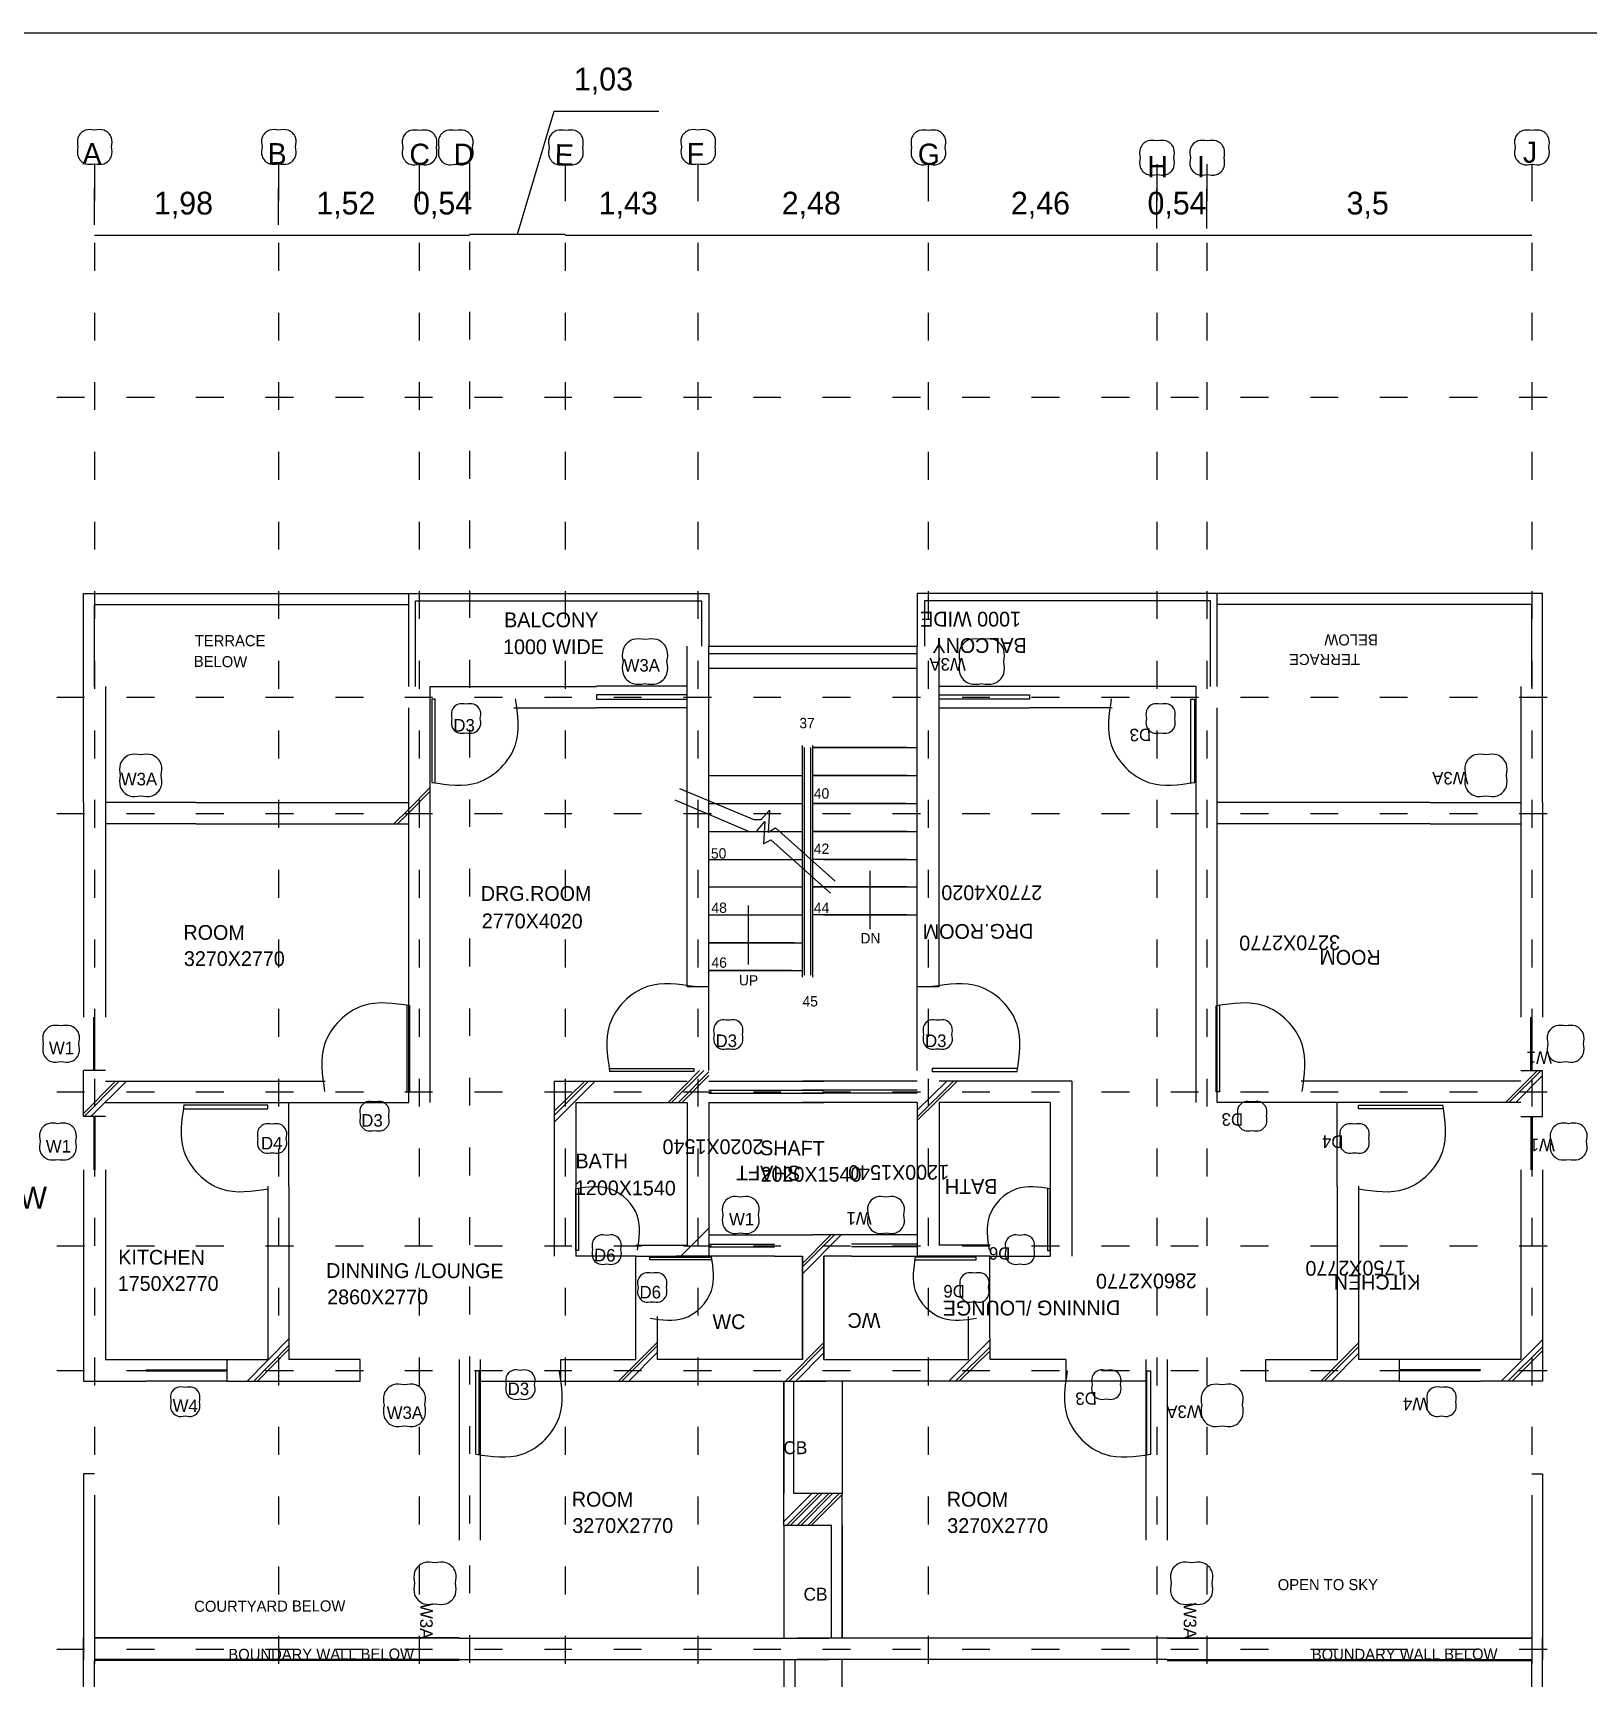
# Model space of a CAD drawing. Header units: millimetres. Extents: x 30 to 56197, y -4580 to 38782.
# Drawn here: x 26511 to 44205, y 20064 to 38782 of the extents above; entities that cross this region are included whole.
import ezdxf

# ---------------------------------------------------------------- set-up
doc = ezdxf.new("R2010")
doc.units = ezdxf.units.MM
doc.layers.add('A-ARCH-REF', color=8, linetype='CONTINUOUS')
doc.layers.add('M-EQPM', color=1, linetype='CONTINUOUS')

msp = doc.modelspace()

# ---------------------------------------------------------------- linework, layer by layer
at = {"layer": 'A-ARCH-REF'}
for p, q in [((2132, 38782), (56197, 38782)), ((32025, 36493), (32442, 37893)), ((32442, 37893), (33631, 37893)), ((27211, 37287), (27211, 36869)), ((29306, 37287), (29306, 36869)), ((30906, 37287), (30906, 36869)), ((31477, 37299), (31477, 36881)), ((32566, 37287), (32566, 36869)), ((34078, 37287), (34078, 36869)), ((36697, 37287), (36697, 36869)), ((39298, 37287), (39298, 36869)), ((39868, 37287), (39868, 36869)), ((43564, 37287), (43564, 36869)), ((27211, 36599), (27211, 37010)), ((29306, 36599), (29306, 37010)), ((29306, 36599), (29306, 37010)), ((39298, 36557), (39298, 37010)), ((39868, 36557), (39868, 37010)), ((27211, 36481), (29306, 36481)), ((27211, 36393), (27211, 36075)), ((29306, 36481), (30906, 36481)), ((29306, 36393), (29306, 36075)), ((30906, 36481), (31477, 36481)), ((30906, 36393), (30906, 36075)), ((31477, 36493), (32566, 36493)), ((31477, 36404), (31477, 36087)), ((32566, 36481), (34078, 36481)), ((32566, 36393), (32566, 36075)), ((34078, 36481), (36697, 36481)), ((34078, 36393), (34078, 36075)), ((36697, 36481), (39298, 36481)), ((36697, 36393), (36697, 36075)), ((39298, 36481), (39868, 36481)), ((39298, 36393), (39298, 36075)), ((39868, 36481), (43564, 36481)), ((39868, 36393), (39868, 36075)), ((43564, 36393), (43564, 36075)), ((27211, 35598), (27211, 35281)), ((29306, 35598), (29306, 35281)), ((30906, 35598), (30906, 35281)), ((31477, 35610), (31477, 35292)), ((32566, 35598), (32566, 35281)), ((34078, 35598), (34078, 35281)), ((36697, 35598), (36697, 35281)), ((39298, 35598), (39298, 35281)), ((39868, 35598), (39868, 35281)), ((43564, 35598), (43564, 35281)), ((31477, 34816), (31477, 34504)), ((26782, 34639), (27099, 34639)), ((27211, 34810), (27211, 34492)), ((27576, 34639), (27894, 34639)), ((28364, 34639), (28682, 34639)), ((29159, 34639), (29477, 34639)), ((29306, 34810), (29306, 34492)), ((29953, 34639), (30271, 34639)), ((30742, 34639), (31059, 34639)), ((30906, 34810), (30906, 34492)), ((31536, 34639), (31854, 34639)), ((32330, 34639), (32642, 34639)), ((32566, 34810), (32566, 34492)), ((33119, 34639), (33437, 34639)), ((33913, 34639), (34231, 34639)), ((34078, 34810), (34078, 34492)), ((34708, 34639), (35020, 34639)), ((35496, 34639), (35814, 34639)), ((36291, 34639), (36608, 34639)), ((36697, 34810), (36697, 34492)), ((37085, 34639), (37397, 34639)), ((37874, 34639), (38191, 34639)), ((38668, 34639), (38986, 34639)), ((39298, 34810), (39298, 34492)), ((39456, 34639), (39774, 34639)), ((39868, 34810), (39868, 34492)), ((40251, 34639), (40569, 34639)), ((41045, 34639), (41363, 34639)), ((41834, 34639), (42151, 34639)), ((42628, 34639), (42946, 34639)), ((43422, 34639), (43740, 34639)), ((43564, 34810), (43564, 34492)), ((27211, 34015), (27211, 33698)), ((29306, 34015), (29306, 33698)), ((30906, 34015), (30906, 33698)), ((31477, 34027), (31477, 33709)), ((32566, 34015), (32566, 33698)), ((34078, 34015), (34078, 33698)), ((36697, 34015), (36697, 33698)), ((39298, 34015), (39298, 33698)), ((39868, 34015), (39868, 33698)), ((43564, 34015), (43564, 33698)), ((27211, 33221), (27211, 32903)), ((29306, 33221), (29306, 32903)), ((30906, 33221), (30906, 32903)), ((31477, 33233), (31477, 32915)), ((32566, 33221), (32566, 32903)), ((34078, 33221), (34078, 32903)), ((36697, 33221), (36697, 32903)), ((39298, 33221), (39298, 32903)), ((39868, 33221), (39868, 32903)), ((43564, 33221), (43564, 32903)), ((27088, 32403), (31030, 32403)), ((27088, 31344), (27088, 32403)), ((27211, 32432), (27211, 32115)), ((29306, 32432), (29306, 32115)), ((30789, 31344), (30789, 32403)), ((30789, 32403), (34202, 32403)), ((30906, 32432), (30906, 32115)), ((31477, 32438), (31477, 32126)), ((32566, 32432), (32566, 32115)), ((34078, 32432), (34078, 32115)), ((34202, 32403), (34202, 31803)), ((39986, 32403), (36573, 32403)), ((36573, 32403), (36573, 31803)), ((36697, 32432), (36697, 32115)), ((39298, 32432), (39298, 32115)), ((43687, 32403), (39745, 32403)), ((39868, 32432), (39868, 32115)), ((39986, 31344), (39986, 32403)), ((43564, 32432), (43564, 32115)), ((43687, 31344), (43687, 32403)), ((27211, 32279), (30789, 32279)), ((27211, 31344), (27211, 32279)), ((30865, 31344), (30865, 32321)), ((30865, 32321), (34119, 32321)), ((34119, 32321), (34119, 31803)), ((39910, 32321), (36655, 32321)), ((36655, 32321), (36655, 31803)), ((39910, 31344), (39910, 32321)), ((43564, 32279), (39986, 32279)), ((43564, 31344), (43564, 32279)), ((27211, 31638), (27211, 31320)), ((29306, 31638), (29306, 31320)), ((30906, 31638), (30906, 31320)), ((31477, 31650), (31477, 31332)), ((32566, 31638), (32566, 31320)), ((33955, 27931), (33955, 31803)), ((34078, 31638), (34078, 31320)), ((34202, 27931), (34202, 31803)), ((34202, 31803), (36573, 31803)), ((34202, 31720), (36573, 31720)), ((36573, 27931), (36573, 31803)), ((36697, 31638), (36697, 31320)), ((36820, 28037), (36820, 31803)), ((36820, 27931), (36820, 31803)), ((39298, 31638), (39298, 31320)), ((39868, 31638), (39868, 31320)), ((43564, 31638), (43564, 31320)), ((34202, 31556), (36573, 31556)), ((27088, 30026), (27088, 31344)), ((27335, 31344), (27335, 30026)), ((31030, 26613), (31030, 31344)), ((31030, 31344), (32107, 31344)), ((31983, 31344), (32925, 31344)), ((33955, 31350), (32925, 31350)), ((36820, 31350), (37850, 31350)), ((38791, 31344), (37850, 31344)), ((39745, 31344), (38668, 31344)), ((39745, 26613), (39745, 31344)), ((43440, 31344), (43440, 30026)), ((43687, 30026), (43687, 31344)), ((26782, 31226), (27099, 31226)), ((27576, 31226), (27894, 31226)), ((28364, 31226), (28682, 31226)), ((29159, 31226), (29477, 31226)), ((29953, 31226), (30271, 31226)), ((30742, 31226), (31059, 31226)), ((30789, 26613), (30789, 31103)), ((31089, 31203), (31048, 31203)), ((31048, 31203), (31048, 30255)), ((31089, 30255), (31089, 31203)), ((31536, 31226), (31854, 31226)), ((31983, 31103), (32925, 31103)), ((32330, 31226), (32642, 31226)), ((33955, 31250), (32925, 31250)), ((32925, 31250), (32925, 31203)), ((32925, 31203), (33955, 31203)), ((33955, 31103), (32925, 31103)), ((33119, 31226), (33437, 31226)), ((33913, 31226), (34231, 31226)), ((34708, 31226), (35020, 31226)), ((35496, 31226), (35814, 31226)), ((36291, 31226), (36608, 31226)), ((36820, 31250), (37850, 31250)), ((37850, 31203), (36820, 31203)), ((36820, 31103), (37850, 31103)), ((37085, 31226), (37397, 31226)), ((37850, 31250), (37850, 31203)), ((38791, 31103), (37850, 31103)), ((37874, 31226), (38191, 31226)), ((38668, 31226), (38986, 31226)), ((39456, 31226), (39774, 31226)), ((39686, 30255), (39686, 31203)), ((39686, 31203), (39727, 31203)), ((39727, 31203), (39727, 30255)), ((39986, 26613), (39986, 31103)), ((40251, 31226), (40569, 31226)), ((41045, 31226), (41363, 31226)), ((41834, 31226), (42151, 31226)), ((42628, 31226), (42946, 31226)), ((43422, 31226), (43740, 31226)), ((27211, 30844), (27211, 30526)), ((29306, 30844), (29306, 30526)), ((30906, 30844), (30906, 30526)), ((31477, 30855), (31477, 30538)), ((32566, 30844), (32566, 30526)), ((34078, 30844), (34078, 30526)), ((36697, 30844), (36697, 30526)), ((39298, 30844), (39298, 30526)), ((39868, 30844), (39868, 30526)), ((43564, 30844), (43564, 30526)), ((35267, 28037), (35267, 30673)), ((35290, 28060), (35290, 30650)), ((35361, 28060), (35361, 30650)), ((35384, 28037), (35384, 30673)), ((36455, 30650), (35384, 30650)), ((35384, 30650), (36573, 30650)), ((34202, 30332), (35267, 30332)), ((36455, 30332), (35384, 30332)), ((35384, 30332), (36573, 30332)), ((31030, 30196), (30789, 29949)), ((31030, 30155), (30789, 29908)), ((33866, 30185), (34714, 29832)), ((27088, 30026), (27088, 27584)), ((27211, 30055), (27211, 29737)), ((27335, 30026), (27335, 27584)), ((28364, 30026), (27335, 30026)), ((28364, 30026), (30789, 30026)), ((29306, 30055), (29306, 29737)), ((30789, 29949), (30618, 29785)), ((30789, 29785), (30789, 30026)), ((30906, 30055), (30906, 29737)), ((31477, 30061), (31477, 29749)), ((32566, 30055), (32566, 29737)), ((33813, 30055), (34661, 29696)), ((34078, 30055), (34078, 29737)), ((34202, 30014), (35267, 30014)), ((36444, 30014), (35384, 30014)), ((35384, 30014), (36561, 30014)), ((36697, 30055), (36697, 29737)), ((39298, 30055), (39298, 29737)), ((39868, 30055), (39868, 29737)), ((42410, 30026), (39986, 30026)), ((39986, 29785), (39986, 30026)), ((42410, 30026), (43440, 30026)), ((43440, 30026), (43440, 27584)), ((43564, 30055), (43564, 29737)), ((43687, 30026), (43687, 27584)), ((26782, 29902), (27099, 29902)), ((28364, 29785), (27335, 29785)), ((27576, 29902), (27894, 29902)), ((28364, 29902), (28682, 29902)), ((28364, 29785), (30789, 29785)), ((29159, 29902), (29477, 29902)), ((29953, 29902), (30271, 29902)), ((30789, 29908), (30659, 29785)), ((30742, 29902), (31059, 29902)), ((31536, 29902), (31854, 29902)), ((32330, 29902), (32642, 29902)), ((33119, 29902), (33437, 29902)), ((33913, 29902), (34231, 29902)), ((34708, 29902), (35020, 29902)), ((34714, 29832), (34796, 29832)), ((34743, 29696), (34837, 29808)), ((34796, 29832), (34890, 29938)), ((34837, 29808), (34825, 29555)), ((34890, 29938), (34878, 29690)), ((35496, 29902), (35814, 29902)), ((36291, 29902), (36608, 29902)), ((37085, 29902), (37397, 29902)), ((37874, 29902), (38191, 29902)), ((38668, 29902), (38986, 29902)), ((39456, 29902), (39774, 29902)), ((42410, 29785), (39986, 29785)), ((40251, 29902), (40569, 29902)), ((41045, 29902), (41363, 29902)), ((41834, 29902), (42151, 29902)), ((42410, 29785), (43440, 29785)), ((42628, 29902), (42946, 29902)), ((43422, 29902), (43740, 29902)), ((34202, 29696), (35267, 29696)), ((34661, 29696), (34743, 29696)), ((34825, 29555), (34908, 29602)), ((34878, 29690), (34961, 29737)), ((34908, 29602), (35585, 28996)), ((34961, 29737), (35637, 29131)), ((35384, 29696), (36573, 29696)), ((36455, 29696), (35384, 29696)), ((27211, 29261), (27211, 28943)), ((29306, 29261), (29306, 28943)), ((30906, 29261), (30906, 28943)), ((31477, 29273), (31477, 28955)), ((32566, 29261), (32566, 28943)), ((34078, 29261), (34078, 28943)), ((34202, 29379), (35267, 29379)), ((36455, 29379), (35384, 29379)), ((35508, 29379), (36573, 29379)), ((36032, 29249), (36032, 28984)), ((36697, 29261), (36697, 28943)), ((39298, 29261), (39298, 28943)), ((39868, 29261), (39868, 28943)), ((43564, 29261), (43564, 28943)), ((34202, 29067), (35267, 29067)), ((35384, 29067), (36573, 29067)), ((36455, 29067), (35384, 29067)), ((34649, 28855), (34649, 28590)), ((36032, 28984), (36032, 28584)), ((34202, 28749), (35267, 28749)), ((36455, 28749), (35384, 28749)), ((35508, 28749), (36573, 28749)), ((27211, 28466), (27211, 28149)), ((29306, 28466), (29306, 28149)), ((30906, 28466), (30906, 28149)), ((31477, 28478), (31477, 28160)), ((32566, 28466), (32566, 28149)), ((34078, 28466), (34078, 28149)), ((34649, 28590), (34649, 28184)), ((36697, 28466), (36697, 28149)), ((39298, 28466), (39298, 28149)), ((39868, 28466), (39868, 28149)), ((43564, 28466), (43564, 28149)), ((34202, 28431), (35267, 28431)), ((35173, 28431), (34202, 28431)), ((34202, 28113), (35267, 28113)), ((35143, 28113), (34202, 28113)), ((33955, 27931), (34202, 27931)), ((34202, 26978), (34202, 27931)), ((36573, 26978), (36573, 27931)), ((36573, 27931), (36820, 27931)), ((30765, 27713), (30765, 26736)), ((30801, 26736), (30801, 27713)), ((39974, 26736), (39974, 27713)), ((40010, 27713), (40010, 26736)), ((27205, 26978), (27205, 27584)), ((27211, 27678), (27211, 27360)), ((27217, 26978), (27217, 27584)), ((29306, 27678), (29306, 27360)), ((30906, 27678), (30906, 27360)), ((31477, 27684), (31477, 27372)), ((32566, 27678), (32566, 27360)), ((34078, 27678), (34078, 27360)), ((36697, 27678), (36697, 27360)), ((39298, 27678), (39298, 27360)), ((39868, 27678), (39868, 27360)), ((43552, 26978), (43552, 27584)), ((43564, 27678), (43564, 27360)), ((43570, 26978), (43570, 27584)), ((27335, 26978), (27088, 26978)), ((27088, 26454), (27088, 26978)), ((33066, 27001), (34031, 27001)), ((34031, 26966), (33066, 26966)), ((33737, 26613), (34096, 26978)), ((33778, 26613), (34143, 26978)), ((33855, 26613), (34202, 26960)), ((34031, 27001), (34031, 26966)), ((37709, 27001), (36744, 27001)), ((36744, 27001), (36744, 26966)), ((36744, 26966), (37709, 26966)), ((43628, 26978), (43264, 26613)), ((43670, 26978), (43305, 26613)), ((43440, 26978), (43687, 26978)), ((43687, 26454), (43687, 26978)), ((27088, 26489), (27452, 26854)), ((27093, 26454), (27494, 26854)), ((27170, 26454), (27576, 26854)), ((27211, 26884), (27211, 26566)), ((27335, 26854), (29836, 26854)), ((29306, 26884), (29306, 26566)), ((30906, 26884), (30906, 26566)), ((31477, 26895), (31477, 26578)), ((32442, 26466), (32831, 26854)), ((32442, 26513), (32789, 26854)), ((32442, 26389), (32907, 26854)), ((32442, 26854), (32442, 24865)), ((32442, 26854), (33955, 26854)), ((32566, 26884), (32566, 26566)), ((33896, 26613), (34202, 26919)), ((34078, 26884), (34078, 26566)), ((34202, 26854), (35508, 26854)), ((36573, 26854), (35267, 26854)), ((36985, 26854), (36573, 26448)), ((37026, 26854), (36573, 26407)), ((36908, 26854), (36573, 26525)), ((36697, 26884), (36697, 26566)), ((38333, 26854), (36820, 26854)), ((38333, 26854), (38333, 24865)), ((39298, 26884), (39298, 26566)), ((39868, 26884), (39868, 26566)), ((43440, 26854), (40939, 26854)), ((43687, 26919), (43381, 26613)), ((43564, 26884), (43564, 26566)), ((26782, 26736), (27099, 26736)), ((27335, 26613), (29836, 26613)), ((27576, 26736), (27894, 26736)), ((29182, 26583), (28223, 26583)), ((28364, 26736), (28682, 26736)), ((29159, 26736), (29477, 26736)), ((29182, 26542), (29182, 26583)), ((29424, 25660), (29424, 26613)), ((29836, 26613), (30789, 26613)), ((29953, 26736), (30271, 26736)), ((30742, 26736), (31059, 26736)), ((30765, 26736), (30801, 26736)), ((31536, 26736), (31854, 26736)), ((32330, 26736), (32642, 26736)), ((32689, 26613), (32689, 24865)), ((32689, 26613), (33955, 26613)), ((33119, 26736), (33437, 26736)), ((33913, 26736), (34231, 26736)), ((33955, 26613), (33955, 24989)), ((34202, 26754), (35508, 26754)), ((34202, 26719), (35508, 26719)), ((34202, 26613), (34202, 24865)), ((34202, 26613), (35508, 26613)), ((34708, 26736), (35020, 26736)), ((36573, 26754), (35267, 26754)), ((36573, 26719), (35267, 26719)), ((36573, 26613), (35267, 26613)), ((35496, 26736), (35814, 26736)), ((36291, 26736), (36608, 26736)), ((36573, 26613), (36573, 24865)), ((36820, 26613), (36820, 24989)), ((38085, 26613), (36820, 26613)), ((37085, 26736), (37397, 26736)), ((37874, 26736), (38191, 26736)), ((38085, 26613), (38085, 24865)), ((38668, 26736), (38986, 26736)), ((39456, 26736), (39774, 26736)), ((40010, 26736), (39974, 26736)), ((40939, 26613), (39986, 26613)), ((40251, 26736), (40569, 26736)), ((43440, 26613), (40939, 26613)), ((41045, 26736), (41363, 26736)), ((41351, 25660), (41351, 26613)), ((41592, 26542), (41592, 26583)), ((41592, 26583), (42552, 26583)), ((41834, 26736), (42151, 26736)), ((42628, 26736), (42946, 26736)), ((43422, 26736), (43740, 26736)), ((27335, 26454), (27088, 26454)), ((27205, 26454), (27205, 25848)), ((27217, 26454), (27217, 25848)), ((28223, 26542), (29182, 26542)), ((42552, 26542), (41592, 26542)), ((43440, 26454), (43687, 26454)), ((43552, 26454), (43552, 25848)), ((43570, 26454), (43570, 25848)), ((27211, 26089), (27211, 25771)), ((29306, 26089), (29306, 25771)), ((30906, 26089), (30906, 25771)), ((31477, 26101), (31477, 25783)), ((32566, 26089), (32566, 25771)), ((34078, 26089), (34078, 25771)), ((36697, 26089), (36697, 25771)), ((39298, 26089), (39298, 25771)), ((39868, 26089), (39868, 25771)), ((43564, 26089), (43564, 25771)), ((27088, 25848), (27088, 23441)), ((27335, 25848), (27335, 23688)), ((43440, 25848), (43440, 23688)), ((43687, 25848), (43687, 23441)), ((29182, 25660), (29182, 23688)), ((29424, 25660), (29424, 23688)), ((41351, 25660), (41351, 23688)), ((41592, 25660), (41592, 23688)), ((32689, 24930), (32689, 25630)), ((32719, 25630), (32719, 24930)), ((38056, 25630), (38056, 24930)), ((38085, 24930), (38085, 25630)), ((27211, 25301), (27211, 24983)), ((29306, 25301), (29306, 24983)), ((30906, 25301), (30906, 24983)), ((31477, 25307), (31477, 24995)), ((32566, 25301), (32566, 24983)), ((34078, 25301), (34078, 24983)), ((36697, 25301), (36697, 24983)), ((39298, 25301), (39298, 24983)), ((39868, 25301), (39868, 24983)), ((43564, 25301), (43564, 24983)), ((33884, 24865), (34202, 25183)), ((34202, 25106), (34949, 25106)), ((34949, 25106), (35384, 25106)), ((34949, 25106), (35384, 25106)), ((35708, 25106), (35267, 24665)), ((35590, 25106), (35267, 24783)), ((35632, 25106), (35267, 24742)), ((35826, 25106), (35384, 25106)), ((35826, 25106), (35390, 25106)), ((36573, 25106), (35826, 25106)), ((26782, 24983), (27099, 24983)), ((27576, 24983), (27894, 24983)), ((28364, 24983), (28682, 24983)), ((29159, 24983), (29477, 24983)), ((29953, 24983), (30271, 24983)), ((30742, 24983), (31059, 24983)), ((31536, 24983), (31854, 24983)), ((32330, 24983), (32642, 24983)), ((32719, 24930), (32689, 24930)), ((33119, 24983), (33437, 24983)), ((33372, 24989), (33955, 24989)), ((33913, 24983), (34231, 24983)), ((34202, 25001), (34949, 25001)), ((34202, 24971), (34949, 24971)), ((34708, 24983), (35020, 24983)), ((35496, 24983), (35814, 24983)), ((36573, 25001), (35826, 25001)), ((36573, 24971), (35826, 24971)), ((36291, 24983), (36608, 24983)), ((37403, 24989), (36820, 24989)), ((37085, 24983), (37397, 24983)), ((37874, 24983), (38191, 24983)), ((38056, 24930), (38085, 24930)), ((38668, 24983), (38986, 24983)), ((39456, 24983), (39774, 24983)), ((40251, 24983), (40569, 24983)), ((41045, 24983), (41363, 24983)), ((41834, 24983), (42151, 24983)), ((42628, 24983), (42946, 24983)), ((43422, 24983), (43740, 24983)), ((33372, 24865), (32689, 24865)), ((33372, 24865), (34202, 24865)), ((33372, 24177), (33372, 24865)), ((33531, 24824), (33531, 24853)), ((33531, 24853), (34231, 24853)), ((34231, 24824), (33531, 24824)), ((34202, 24865), (33825, 24865)), ((34949, 24865), (34202, 24865)), ((34949, 24865), (35267, 24865)), ((34949, 24865), (35267, 24865)), ((34949, 24865), (35267, 24865)), ((34949, 24865), (35267, 24865)), ((35267, 24865), (35267, 23688)), ((35267, 23688), (35267, 24865)), ((35267, 24865), (35267, 23688)), ((35267, 23688), (35267, 24865)), ((35267, 24865), (35267, 23688)), ((35267, 24865), (35267, 23688)), ((35267, 24865), (35267, 23688)), ((35267, 23688), (35267, 24865)), ((35267, 23688), (35267, 24865)), ((35267, 23688), (35267, 24865)), ((35267, 24865), (35267, 23688)), ((35267, 24865), (35267, 23688)), ((35267, 24865), (35267, 23688)), ((35267, 23688), (35267, 24865)), ((35508, 24865), (35508, 23688)), ((35826, 24865), (35508, 24865)), ((35508, 24865), (35508, 23688)), ((35826, 24865), (35508, 24865)), ((35508, 24865), (35508, 23688)), ((35508, 23688), (35508, 24865)), ((35826, 24865), (35508, 24865)), ((35508, 23688), (35508, 24865)), ((35508, 23688), (35508, 24865)), ((35508, 24865), (35508, 23688)), ((35508, 24865), (35508, 23688)), ((35826, 24865), (35508, 24865)), ((35508, 24865), (35508, 23688)), ((35508, 23688), (35508, 24865)), ((35508, 24865), (35508, 23688)), ((35508, 23688), (35508, 24865)), ((35508, 24865), (35508, 23688)), ((35508, 23688), (35508, 24865)), ((35826, 24865), (36573, 24865)), ((37244, 24853), (36544, 24853)), ((36544, 24824), (37244, 24824)), ((37403, 24865), (36573, 24865)), ((36573, 24865), (36950, 24865)), ((37244, 24824), (37244, 24853)), ((37397, 24177), (37397, 24865)), ((37397, 24865), (38085, 24865)), ((27211, 24506), (27211, 24189)), ((29306, 24506), (29306, 24189)), ((30906, 24506), (30906, 24189)), ((31477, 24518), (31477, 24200)), ((32566, 24506), (32566, 24189)), ((34078, 24506), (34078, 24189)), ((36697, 24506), (36697, 24189)), ((39298, 24506), (39298, 24189)), ((39868, 24506), (39868, 24189)), ((43564, 24506), (43564, 24189)), ((33372, 23688), (33372, 24177)), ((33619, 23688), (33619, 24177)), ((37156, 23688), (37156, 24177)), ((37403, 23688), (37397, 24177)), ((28947, 23441), (29424, 23924)), ((29023, 23441), (29424, 23847)), ((29065, 23441), (29424, 23806)), ((33172, 23441), (33619, 23888)), ((33213, 23441), (33619, 23847)), ((35073, 23441), (35508, 23883)), ((35114, 23441), (35508, 23841)), ((37403, 23912), (36932, 23441)), ((37403, 23835), (37009, 23441)), ((37403, 23788), (37050, 23441)), ((41592, 23877), (41163, 23441)), ((41592, 23835), (41204, 23441)), ((43687, 23912), (43217, 23441)), ((43687, 23835), (43293, 23441)), ((43687, 23788), (43340, 23441)), ((27211, 23712), (27211, 23394)), ((27335, 23688), (27794, 23688)), ((27794, 23688), (28718, 23688)), ((28718, 23688), (28718, 23441)), ((28723, 23688), (29182, 23688)), ((29306, 23712), (29306, 23394)), ((30236, 23688), (29424, 23688)), ((30236, 23441), (30236, 23688)), ((30906, 23712), (30906, 23394)), ((31360, 23688), (31360, 21635)), ((31477, 23724), (31477, 23406)), ((31601, 23688), (31601, 21635)), ((32513, 23688), (33372, 23688)), ((32513, 23688), (32513, 23441)), ((32566, 23712), (32566, 23394)), ((33290, 23441), (33619, 23771)), ((35267, 23688), (33619, 23688)), ((34078, 23712), (34078, 23394)), ((35190, 23441), (35508, 23765)), ((35508, 23688), (37156, 23688)), ((36697, 23712), (36697, 23394)), ((38262, 23688), (37403, 23688)), ((38262, 23688), (38262, 23441)), ((39174, 23688), (39174, 21635)), ((39298, 23712), (39298, 23394)), ((39415, 23688), (39415, 21635)), ((39868, 23712), (39868, 23394)), ((40539, 23441), (40539, 23688)), ((40539, 23688), (41351, 23688)), ((41592, 23759), (41281, 23441)), ((42051, 23688), (41592, 23688)), ((42981, 23688), (42057, 23688)), ((42057, 23688), (42057, 23441)), ((43440, 23688), (42981, 23688)), ((43564, 23712), (43564, 23394)), ((26782, 23565), (27099, 23565)), ((27088, 23441), (27335, 23441)), ((27335, 23441), (27794, 23441)), ((27576, 23565), (27894, 23565)), ((27794, 23571), (28718, 23571)), ((27794, 23559), (28718, 23559)), ((28718, 23441), (27794, 23441)), ((28364, 23565), (28682, 23565)), ((28718, 23441), (29424, 23441)), ((29159, 23565), (29477, 23565)), ((29424, 23441), (30236, 23441)), ((29953, 23565), (30271, 23565)), ((30742, 23565), (31059, 23565)), ((31536, 23565), (31854, 23565)), ((31589, 23559), (31548, 23559)), ((31548, 23559), (31548, 22612)), ((31589, 22612), (31589, 23559)), ((31601, 23441), (32513, 23441)), ((32330, 23565), (32642, 23565)), ((32513, 23441), (35532, 23441)), ((33119, 23565), (33437, 23565)), ((33913, 23565), (34231, 23565)), ((34708, 23565), (35020, 23565)), ((35055, 21799), (35055, 23441)), ((35055, 23441), (35055, 22164)), ((35167, 22164), (35167, 23441)), ((38262, 23441), (35243, 23441)), ((35496, 23565), (35814, 23565)), ((35720, 23441), (35720, 22164)), ((36291, 23565), (36608, 23565)), ((37085, 23565), (37397, 23565)), ((37874, 23565), (38191, 23565)), ((39174, 23441), (38262, 23441)), ((38668, 23565), (38986, 23565)), ((39186, 22612), (39186, 23559)), ((39186, 23559), (39227, 23559)), ((39227, 23559), (39227, 22612)), ((39456, 23565), (39774, 23565)), ((40251, 23565), (40569, 23565)), ((41351, 23441), (40539, 23441)), ((41045, 23565), (41363, 23565)), ((42057, 23441), (41351, 23441)), ((41834, 23565), (42151, 23565)), ((42981, 23571), (42057, 23571)), ((42981, 23559), (42057, 23559)), ((42057, 23441), (42981, 23441)), ((42628, 23565), (42946, 23565)), ((43440, 23441), (42981, 23441)), ((43422, 23565), (43740, 23565)), ((43687, 23441), (43440, 23441)), ((27211, 22923), (27211, 22606)), ((29306, 22923), (29306, 22606)), ((30906, 22923), (30906, 22606)), ((31477, 22929), (31477, 22617)), ((32566, 22923), (32566, 22606)), ((34078, 22923), (34078, 22606)), ((36697, 22923), (36697, 22606)), ((39298, 22923), (39298, 22606)), ((39868, 22923), (39868, 22606)), ((43564, 22923), (43564, 22606)), ((27211, 22388), (27088, 22388)), ((27088, 22388), (27088, 20275)), ((43564, 22388), (43687, 22388)), ((43687, 22388), (43687, 20275)), ((27211, 22147), (27211, 20523)), ((27211, 22129), (27211, 21811)), ((29306, 22129), (29306, 21811)), ((30906, 22129), (30906, 21811)), ((31477, 22141), (31477, 21823)), ((32566, 22129), (32566, 21811)), ((34078, 22129), (34078, 21811)), ((35055, 21847), (35373, 22164)), ((35090, 21805), (35449, 22164)), ((35131, 21805), (35490, 22164)), ((35720, 22164), (35167, 22164)), ((35208, 21799), (35567, 22164)), ((35249, 21799), (35608, 22164)), ((35326, 21799), (35685, 22164)), ((35367, 21799), (35720, 22153)), ((35720, 20517), (35720, 22164)), ((36697, 22129), (36697, 21811)), ((39298, 22129), (39298, 21811)), ((39868, 22129), (39868, 21811)), ((43564, 22147), (43564, 20523)), ((43564, 22129), (43564, 21811)), ((35602, 21799), (35055, 21799)), ((35055, 21799), (35055, 20517)), ((35596, 20517), (35596, 21799)), ((35720, 21799), (35720, 20517)), ((31477, 21346), (31477, 21029)), ((27211, 21335), (27211, 21017)), ((29306, 21335), (29306, 21017)), ((30906, 21335), (30906, 21017)), ((32566, 21335), (32566, 21017)), ((34078, 21335), (34078, 21017)), ((36697, 21335), (36697, 21017)), ((39298, 21335), (39298, 21017)), ((39868, 21335), (39868, 21017)), ((43564, 21335), (43564, 21017)), ((27088, 18404), (27088, 20517)), ((27211, 20546), (27211, 20228)), ((31360, 20523), (27211, 20523)), ((31360, 20517), (27211, 20517)), ((29306, 20546), (29306, 20228)), ((30906, 20546), (30906, 20228)), ((31360, 20517), (35532, 20517)), ((31360, 20517), (35137, 20517)), ((31360, 20517), (35137, 20517)), ((31360, 20517), (35137, 20517)), ((31360, 20517), (35532, 20517)), ((31360, 20517), (35055, 20517)), ((31477, 20552), (31477, 20240)), ((32566, 20546), (32566, 20228)), ((34078, 20546), (34078, 20228)), ((35137, 20517), (35532, 20517)), ((35137, 20517), (35532, 20517)), ((35137, 20517), (35532, 20517)), ((35173, 20517), (35532, 20517)), ((35173, 20517), (35532, 20517)), ((35173, 20517), (35532, 20517)), ((35532, 20517), (35208, 20517)), ((35208, 20517), (35532, 20517)), ((35208, 20517), (35532, 20517)), ((35208, 20517), (35532, 20517)), ((35602, 20517), (35243, 20517)), ((35602, 20517), (35243, 20517)), ((39415, 20517), (35243, 20517)), ((35602, 20517), (35243, 20517)), ((39415, 20517), (35243, 20517)), ((35637, 20517), (35243, 20517)), ((35243, 20517), (35567, 20517)), ((35567, 20517), (35243, 20517)), ((35567, 20517), (35243, 20517)), ((35567, 20517), (35243, 20517)), ((35637, 20517), (35243, 20517)), ((35637, 20517), (35243, 20517)), ((39415, 20517), (35637, 20517)), ((39415, 20517), (35637, 20517)), ((39415, 20517), (35637, 20517)), ((39415, 20517), (35720, 20517)), ((36697, 20546), (36697, 20228)), ((39298, 20546), (39298, 20228)), ((39415, 20523), (43564, 20523)), ((39415, 20517), (43564, 20517)), ((39868, 20546), (39868, 20228)), ((43564, 20546), (43564, 20228)), ((43687, 18404), (43687, 20517)), ((26782, 20393), (27099, 20393)), ((31360, 20275), (27211, 20275)), ((27211, 18645), (27211, 20264)), ((31360, 20264), (27211, 20264)), ((27576, 20393), (27894, 20393)), ((28364, 20393), (28682, 20393)), ((29159, 20393), (29477, 20393)), ((29953, 20393), (30271, 20393)), ((30742, 20393), (31059, 20393)), ((31360, 20275), (35532, 20275)), ((31360, 20275), (35055, 20275)), ((31360, 20275), (35532, 20275)), ((31360, 20275), (35137, 20275)), ((31360, 20275), (35137, 20275)), ((31360, 20275), (35137, 20275)), ((31536, 20393), (31854, 20393)), ((32330, 20393), (32642, 20393)), ((33119, 20393), (33437, 20393)), ((33913, 20393), (34231, 20393)), ((34708, 20393), (35020, 20393)), ((35055, 20275), (35055, 18628)), ((35137, 20275), (35532, 20275)), ((35137, 20275), (35532, 20275)), ((35137, 20275), (35532, 20275)), ((35173, 20275), (35532, 20275)), ((35173, 20275), (35532, 20275)), ((35173, 20275), (35532, 20275)), ((35179, 20275), (35179, 18993)), ((35532, 20275), (35208, 20275)), ((35208, 20275), (35532, 20275)), ((35208, 20275), (35532, 20275)), ((35208, 20275), (35532, 20275)), ((39415, 20275), (35243, 20275)), ((35637, 20275), (35243, 20275)), ((35243, 20275), (35567, 20275)), ((35567, 20275), (35243, 20275)), ((35567, 20275), (35243, 20275)), ((35567, 20275), (35243, 20275)), ((35637, 20275), (35243, 20275)), ((35637, 20275), (35243, 20275)), ((35602, 20275), (35243, 20275)), ((35602, 20275), (35243, 20275)), ((39415, 20275), (35243, 20275)), ((35602, 20275), (35243, 20275)), ((35496, 20393), (35814, 20393)), ((39415, 20275), (35637, 20275)), ((39415, 20275), (35637, 20275)), ((39415, 20275), (35637, 20275)), ((35720, 18993), (35720, 20275)), ((39415, 20275), (35720, 20275)), ((36291, 20393), (36608, 20393)), ((37085, 20393), (37397, 20393)), ((37874, 20393), (38191, 20393)), ((38668, 20393), (38986, 20393)), ((39415, 20275), (43564, 20275)), ((39415, 20264), (43564, 20264)), ((39456, 20393), (39774, 20393)), ((40251, 20393), (40569, 20393)), ((41045, 20393), (41363, 20393)), ((41834, 20393), (42151, 20393)), ((42628, 20393), (42946, 20393)), ((43422, 20393), (43740, 20393)), ((43564, 18645), (43564, 20264))]:
    msp.add_line(p, q, dxfattribs=at)
for points in [[(27214, 37675), (27108, 37675), (27023, 37590), (27023, 37484)], [(27405, 37484), (27405, 37590), (27320, 37675), (27214, 37675)], [(29309, 37675), (29203, 37675), (29118, 37590), (29118, 37484)], [(29500, 37484), (29500, 37590), (29415, 37675), (29309, 37675)], [(30909, 37670), (30804, 37670), (30718, 37584), (30718, 37478)], [(31101, 37478), (31101, 37584), (31015, 37670), (30909, 37670)], [(31321, 37670), (31216, 37670), (31130, 37584), (31130, 37478)], [(31513, 37478), (31513, 37584), (31427, 37670), (31321, 37670)], [(32575, 37670), (32469, 37670), (32383, 37584), (32383, 37478)], [(32766, 37478), (32766, 37584), (32680, 37670), (32575, 37670)], [(34081, 37675), (33975, 37675), (33890, 37590), (33890, 37484)], [(34272, 37484), (34272, 37590), (34187, 37675), (34081, 37675)], [(36700, 37670), (36594, 37670), (36508, 37584), (36508, 37478)], [(36891, 37478), (36891, 37584), (36805, 37670), (36700, 37670)], [(43567, 37670), (43461, 37670), (43375, 37584), (43375, 37478)], [(43758, 37478), (43758, 37584), (43672, 37670), (43567, 37670)], [(27023, 37484), (27023, 37379), (27108, 37293), (27214, 37293)], [(27214, 37293), (27320, 37293), (27405, 37379), (27405, 37484)], [(29118, 37484), (29118, 37379), (29203, 37293), (29309, 37293)], [(29309, 37293), (29415, 37293), (29500, 37379), (29500, 37484)], [(30718, 37478), (30718, 37373), (30804, 37287), (30909, 37287)], [(30909, 37287), (31015, 37287), (31101, 37373), (31101, 37478)], [(31130, 37478), (31130, 37373), (31216, 37287), (31321, 37287)], [(31321, 37287), (31427, 37287), (31513, 37373), (31513, 37478)], [(32383, 37478), (32383, 37373), (32469, 37287), (32575, 37287)], [(32575, 37287), (32680, 37287), (32766, 37373), (32766, 37478)], [(33890, 37484), (33890, 37379), (33975, 37293), (34081, 37293)], [(34081, 37293), (34187, 37293), (34272, 37379), (34272, 37484)], [(36508, 37478), (36508, 37373), (36594, 37287), (36700, 37287)], [(36700, 37287), (36805, 37287), (36891, 37373), (36891, 37478)], [(39300, 37552), (39195, 37552), (39109, 37466), (39109, 37361)], [(39492, 37361), (39492, 37466), (39406, 37552), (39300, 37552)], [(39871, 37552), (39766, 37552), (39680, 37466), (39680, 37361)], [(40063, 37361), (40063, 37466), (39977, 37552), (39871, 37552)], [(43375, 37478), (43375, 37373), (43461, 37287), (43567, 37287)], [(43567, 37287), (43672, 37287), (43758, 37373), (43758, 37478)], [(39109, 37361), (39109, 37255), (39195, 37169), (39300, 37169)], [(39300, 37169), (39406, 37169), (39492, 37255), (39492, 37361)], [(39680, 37361), (39680, 37255), (39766, 37169), (39871, 37169)], [(39871, 37169), (39977, 37169), (40063, 37255), (40063, 37361)], [(33475, 31879), (33337, 31879), (33225, 31767), (33225, 31629)], [(33725, 31629), (33725, 31767), (33613, 31879), (33475, 31879)], [(37306, 31879), (37168, 31879), (37056, 31767), (37056, 31629)], [(37556, 31629), (37556, 31767), (37444, 31879), (37306, 31879)], [(33225, 31629), (33225, 31491), (33337, 31379), (33475, 31379)], [(33475, 31379), (33613, 31379), (33725, 31491), (33725, 31629)], [(37056, 31629), (37056, 31491), (37168, 31379), (37306, 31379)], [(37306, 31379), (37444, 31379), (37556, 31491), (37556, 31629)], [(31051, 30255), (31575, 30255), (32001, 30681), (32001, 31206)], [(31439, 31144), (31350, 31144), (31277, 31071), (31277, 30982)], [(31601, 30982), (31601, 31071), (31528, 31144), (31439, 31144)], [(38780, 31206), (38780, 30681), (39205, 30255), (39730, 30255)], [(39342, 31144), (39252, 31144), (39180, 31071), (39180, 30982)], [(39503, 30982), (39503, 31071), (39431, 31144), (39342, 31144)], [(31277, 30982), (31277, 30893), (31350, 30820), (31439, 30820)], [(31439, 30820), (31528, 30820), (31601, 30893), (31601, 30982)], [(39180, 30982), (39180, 30893), (39252, 30820), (39342, 30820)], [(39342, 30820), (39431, 30820), (39503, 30893), (39503, 30982)], [(27738, 30567), (27609, 30567), (27505, 30463), (27505, 30335)], [(27970, 30335), (27970, 30463), (27866, 30567), (27738, 30567)], [(43043, 30567), (42915, 30567), (42810, 30463), (42810, 30335)], [(43275, 30335), (43275, 30463), (43171, 30567), (43043, 30567)], [(27505, 30335), (27505, 30206), (27609, 30102), (27738, 30102)], [(27738, 30102), (27866, 30102), (27970, 30206), (27970, 30335)], [(42810, 30335), (42810, 30206), (42915, 30102), (43043, 30102)], [(43043, 30102), (43171, 30102), (43275, 30206), (43275, 30335)], [(34034, 27931), (33503, 27931), (33072, 27500), (33072, 26969)], [(37709, 26969), (37709, 27500), (37278, 27931), (36747, 27931)], [(30804, 27713), (30266, 27713), (29830, 27277), (29830, 26739)], [(40951, 26739), (40951, 27277), (40515, 27713), (39977, 27713)], [(34422, 27548), (34333, 27548), (34261, 27476), (34261, 27387)], [(34584, 27387), (34584, 27476), (34512, 27548), (34422, 27548)], [(36806, 27548), (36716, 27548), (36644, 27476), (36644, 27387)], [(36967, 27387), (36967, 27476), (36895, 27548), (36806, 27548)], [(26832, 27484), (26719, 27484), (26629, 27393), (26629, 27281)], [(27035, 27281), (27035, 27393), (26944, 27484), (26832, 27484)], [(34261, 27387), (34261, 27297), (34333, 27225), (34422, 27225)], [(34422, 27225), (34512, 27225), (34584, 27297), (34584, 27387)], [(36644, 27387), (36644, 27297), (36716, 27225), (36806, 27225)], [(36806, 27225), (36895, 27225), (36967, 27297), (36967, 27387)], [(43949, 27484), (43837, 27484), (43746, 27393), (43746, 27281)], [(44152, 27281), (44152, 27393), (44061, 27484), (43949, 27484)], [(26629, 27281), (26629, 27169), (26719, 27078), (26832, 27078)], [(26832, 27078), (26944, 27078), (27035, 27169), (27035, 27281)], [(43746, 27281), (43746, 27169), (43837, 27078), (43949, 27078)], [(43949, 27078), (44061, 27078), (44152, 27169), (44152, 27281)], [(28229, 26586), (28229, 26058), (28657, 25630), (29185, 25630)], [(30397, 26619), (30308, 26619), (30236, 26546), (30236, 26457)], [(30559, 26457), (30559, 26546), (30487, 26619), (30397, 26619)], [(40383, 26619), (40294, 26619), (40221, 26546), (40221, 26457)], [(40545, 26457), (40545, 26546), (40473, 26619), (40383, 26619)], [(41595, 25630), (42123, 25630), (42552, 26058), (42552, 26586)], [(30236, 26457), (30236, 26368), (30308, 26295), (30397, 26295)], [(30397, 26295), (30487, 26295), (30559, 26368), (30559, 26457)], [(40221, 26457), (40221, 26368), (40294, 26295), (40383, 26295)], [(40383, 26295), (40473, 26295), (40545, 26368), (40545, 26457)], [(26796, 26372), (26684, 26372), (26593, 26281), (26593, 26169)], [(26999, 26169), (26999, 26281), (26908, 26372), (26796, 26372)], [(29232, 26366), (29143, 26366), (29071, 26293), (29071, 26204)], [(29394, 26204), (29394, 26293), (29322, 26366), (29232, 26366)], [(41548, 26366), (41459, 26366), (41386, 26293), (41386, 26204)], [(41710, 26204), (41710, 26293), (41638, 26366), (41548, 26366)], [(43984, 26372), (43872, 26372), (43781, 26281), (43781, 26169)], [(44187, 26169), (44187, 26281), (44097, 26372), (43984, 26372)], [(26593, 26169), (26593, 26056), (26684, 25966), (26796, 25966)], [(26796, 25966), (26908, 25966), (26999, 26056), (26999, 26169)], [(29071, 26204), (29071, 26115), (29143, 26042), (29232, 26042)], [(29232, 26042), (29322, 26042), (29394, 26115), (29394, 26204)], [(41386, 26204), (41386, 26115), (41459, 26042), (41548, 26042)], [(41548, 26042), (41638, 26042), (41710, 26115), (41710, 26204)], [(43781, 26169), (43781, 26056), (43872, 25966), (43984, 25966)], [(43984, 25966), (44097, 25966), (44187, 26056), (44187, 26169)], [(33390, 24933), (33390, 25318), (33077, 25630), (32692, 25630)], [(38088, 25630), (37703, 25630), (37391, 25318), (37391, 24933)], [(34564, 25536), (34451, 25536), (34361, 25445), (34361, 25333)], [(34767, 25333), (34767, 25445), (34676, 25536), (34564, 25536)], [(36217, 25536), (36105, 25536), (36014, 25445), (36014, 25333)], [(36420, 25333), (36420, 25445), (36329, 25536), (36217, 25536)], [(34361, 25333), (34361, 25221), (34451, 25130), (34564, 25130)], [(34564, 25130), (34676, 25130), (34767, 25221), (34767, 25333)], [(36014, 25333), (36014, 25221), (36105, 25130), (36217, 25130)], [(36217, 25130), (36329, 25130), (36420, 25221), (36420, 25333)], [(33040, 25101), (32950, 25101), (32878, 25028), (32878, 24939)], [(33201, 24939), (33201, 25028), (33129, 25101), (33040, 25101)], [(37741, 25101), (37652, 25101), (37579, 25028), (37579, 24939)], [(37903, 24939), (37903, 25028), (37831, 25101), (37741, 25101)], [(32878, 24939), (32878, 24849), (32950, 24777), (33040, 24777)], [(33040, 24777), (33129, 24777), (33201, 24849), (33201, 24939)], [(37579, 24939), (37579, 24849), (37652, 24777), (37741, 24777)], [(37741, 24777), (37831, 24777), (37903, 24849), (37903, 24939)], [(33534, 24159), (33919, 24159), (34231, 24471), (34231, 24856)], [(36550, 24856), (36550, 24471), (36862, 24159), (37247, 24159)], [(33557, 24671), (33468, 24671), (33396, 24599), (33396, 24509)], [(33719, 24509), (33719, 24599), (33647, 24671), (33557, 24671)], [(37223, 24671), (37134, 24671), (37061, 24599), (37061, 24509)], [(37385, 24509), (37385, 24599), (37313, 24671), (37223, 24671)], [(33396, 24509), (33396, 24420), (33468, 24347), (33557, 24347)], [(33557, 24347), (33647, 24347), (33719, 24420), (33719, 24509)], [(37061, 24509), (37061, 24420), (37134, 24347), (37223, 24347)], [(37223, 24347), (37313, 24347), (37385, 24420), (37385, 24509)], [(30739, 23400), (30610, 23400), (30506, 23296), (30506, 23168)], [(30971, 23168), (30971, 23296), (30867, 23400), (30739, 23400)], [(31551, 22612), (32076, 22612), (32501, 23037), (32501, 23562)], [(32057, 23565), (31967, 23565), (31895, 23492), (31895, 23403)], [(31895, 23403), (31895, 23314), (31967, 23241), (32057, 23241)], [(32219, 23403), (32219, 23492), (32146, 23565), (32057, 23565)], [(32057, 23241), (32146, 23241), (32219, 23314), (32219, 23403)], [(38280, 23562), (38280, 23037), (38705, 22612), (39230, 22612)], [(38724, 23565), (38634, 23565), (38562, 23492), (38562, 23403)], [(38562, 23403), (38562, 23314), (38634, 23241), (38724, 23241)], [(38886, 23403), (38886, 23492), (38813, 23565), (38724, 23565)], [(38724, 23241), (38813, 23241), (38886, 23314), (38886, 23403)], [(40042, 23400), (39914, 23400), (39809, 23296), (39809, 23168)], [(40274, 23168), (40274, 23296), (40170, 23400), (40042, 23400)], [(28244, 23371), (28154, 23371), (28082, 23298), (28082, 23209)], [(28406, 23209), (28406, 23298), (28333, 23371), (28244, 23371)], [(42537, 23371), (42447, 23371), (42375, 23298), (42375, 23209)], [(42699, 23209), (42699, 23298), (42626, 23371), (42537, 23371)], [(28082, 23209), (28082, 23119), (28154, 23047), (28244, 23047)], [(28244, 23047), (28333, 23047), (28406, 23119), (28406, 23209)], [(30506, 23168), (30506, 23039), (30610, 22935), (30739, 22935)], [(30739, 22935), (30867, 22935), (30971, 23039), (30971, 23168)], [(39809, 23168), (39809, 23039), (39914, 22935), (40042, 22935)], [(40042, 22935), (40170, 22935), (40274, 23039), (40274, 23168)], [(42375, 23209), (42375, 23119), (42447, 23047), (42537, 23047)], [(42537, 23047), (42626, 23047), (42699, 23119), (42699, 23209)], [(31086, 21376), (30958, 21376), (30854, 21272), (30854, 21143)], [(31318, 21143), (31318, 21272), (31214, 21376), (31086, 21376)], [(39695, 21376), (39566, 21376), (39462, 21272), (39462, 21143)], [(39927, 21143), (39927, 21272), (39823, 21376), (39695, 21376)], [(30854, 21143), (30854, 21015), (30958, 20911), (31086, 20911)], [(31086, 20911), (31214, 20911), (31318, 21015), (31318, 21143)], [(39462, 21143), (39462, 21015), (39566, 20911), (39695, 20911)], [(39695, 20911), (39823, 20911), (39927, 21015), (39927, 21143)]]:
    msp.add_spline(points, degree=3, dxfattribs=at)

# ---------------------------------------------------------------- texts
for s, height, p in [('1,03', 258.3, (32666, 38128)), ('A', 242, (27076, 37286)), ('B', 242, (29182, 37286)), ('C   D', 241.6, (30795, 37280)), ('F', 242, (33949, 37286)), ('G', 242, (36579, 37280)), ('J', 242, (43464, 37304)), ('H', 242, (39192, 37139)), ('I', 242, (39757, 37139)), ('1,98', 258.3, (27888, 36716)), ('1,52', 258.3, (29735, 36716)), ('0,54', 258.3, (30836, 36716)), ('1,43', 258.3, (32948, 36716)), ('2,48', 258.3, (35031, 36716)), ('2,46', 258.3, (37638, 36716)), ('0,54', 258.3, (39192, 36716)), ('3,5', 258.3, (41457, 36716)), ('BALCONY', 167.7, (31872, 32020)), ('TERRACE', 125.8, (28353, 31804)), ('1000 WIDE', 167.7, (31860, 31714)), ('W3A', 142.7, (33231, 31516)), ('D3', 142.7, (31295, 30833)), ('37', 117.9, (35231, 30871)), ('W3A', 142.7, (27511, 30221)), ('40', 117.9, (35396, 30070)), ('50', 117.9, (34225, 29388)), ('42', 117.9, (35396, 29441)), ('DRG.ROOM', 167.7, (31607, 28907)), ('48', 117.9, (34231, 28770)), ('44', 117.9, (35396, 28770)), ('DN', 117.9, (35926, 28423)), ('3270X2770', 167.7, (28229, 28166)), ('46', 117.9, (34231, 28146)), ('45', 117.9, (35267, 27705)), ('D3', 142.7, (34278, 27244)), ('D3', 142.7, (36661, 27244)), ('W1', 142.7, (26693, 27162)), ('D3', 142.7, (30247, 26338)), ('D4', 142.7, (29106, 26079)), ('W1', 142.7, (26658, 26044)), ('BATH', 167.7, (32684, 25865)), ('2020X1540', 167.7, (34790, 25712)), ('W1', 142.7, (34431, 25214)), ('1750X2770', 167.7, (27476, 24470)), ('D6', 142.7, (33413, 24384)), ('2860X2770', 167.7, (29859, 24317)), ('WC', 167.7, (34243, 24035)), ('D3', 142.7, (31913, 23284)), ('W3A', 142.7, (30536, 23013)), ('CB', 146.8, (35049, 22612)), ('3270X2770', 167.7, (32648, 21716)), ('3270X2770', 167.7, (36914, 21716)), ('OPEN TO SKY', 125.81, (40674, 21065)), ('CB', 146.8, (35279, 20946))]:
    msp.add_text(s, height=height, dxfattribs=at).set_placement(p)
for s, height, rotation, p in [('E', 242, -1.3953, (32446, 37275)), ('1000 WIDE', 167.7, -180, (37753, 32196)), ('BALCONY', 167.7, -180, (37817, 31896)), ('BELOW', 125.8, -180, (41812, 31939)), ('BELOW', 125.8, -0.4996, (28341, 31569)), ('W3A', 142.7, -180, (37125, 31669)), ('TERRACE', 125.8, -180, (41608, 31716)), ('D3', 142.7, -178.7806, (39232, 30869)), ('W3A', 142.7, -180, (42845, 30374)), ('2770X4020', 167.7, -180, (37994, 29084)), ('2770X4020', 167.7, -0.2584, (31618, 28596)), ('DRG.ROOM', 167.7, -179.7582, (37893, 28646)), ('ROOM', 167.7, -0.4395, (28223, 28466)), ('3270X2770', 167.7, -179.7416, (41383, 28516)), ('ROOM', 167.7, -180, (41845, 28348)), ('UP', 117.9, -1.3953, (34542, 27947)), ('W1', 142.7, -178.94, (43791, 27197)), ('D3', 142.7, -180, (40280, 26491)), ('D4', 142.7, -180, (41422, 26238)), ('2020X1540', 167.7, -180, (34822, 26194)), ('SHAFT', 167.7, -0.412, (34784, 26013)), ('W1', 142.7, -180, (43827, 26202)), ('SHAFT', 167.7, -180, (35246, 25894)), ('1200X1540', 167.7, -179.7416, (36934, 25904)), ('1200X1540', 167.7, -0.2584, (32677, 25560)), ('BATH', 167.7, -180, (37485, 25741)), ('W1', 142.7, -180, (36054, 25367)), ('KITCHEN', 167.7, -0.3077, (27482, 24771)), ('D6', 142.7, -1.2469, (32894, 24808)), ('D6', 142.7, -180, (37632, 24967)), ('DINNING /LOUNGE', 167.75, -0.1484, (29847, 24618)), ('1750X2770', 167.7, -179.7416, (42136, 24815)), ('D6', 142.7, -180, (37114, 24537)), ('2860X2770', 167.7, -179.7416, (39753, 24668)), ('KITCHEN', 167.7, -180, (42296, 24653)), ('DINNING /LOUNGE', 167.75, -179.8516, (38882, 24362)), ('WC', 167.7, -180, (36153, 24217)), ('W4', 142.7, -1.06, (28099, 23096)), ('D3', 142.7, -178.7531, (38614, 23319)), ('W4', 142.7, -180, (42385, 23254)), ('W3A', 142.7, -180, (39820, 23166)), ('ROOM', 167.7, -0.4395, (32642, 22017)), ('ROOM', 167.7, -0.4395, (36908, 22017)), ('COURTYARD BELOW', 125.81, 0.1759, (28346, 20818)), ('W3A', 142.7, -90.7363, (30920, 20920)), ('W3A', 142.7, -90, (39605, 20922)), ('BOUNDARY WALL BELOW', 125.81, 0.1427, (28735, 20271)), ('BOUNDARY WALL BELOW', 125.81, 0.1427, (41062, 20271))]:
    msp.add_text(s, height=height, rotation=rotation, dxfattribs=at).set_placement(p)
at = {"layer": 'M-EQPM'}
msp.add_text('IU-SF-03 WS-09 2.6 kW', height=250.2, dxfattribs=at).set_placement((23065, 25407))

doc.saveas('drawing.dxf')
